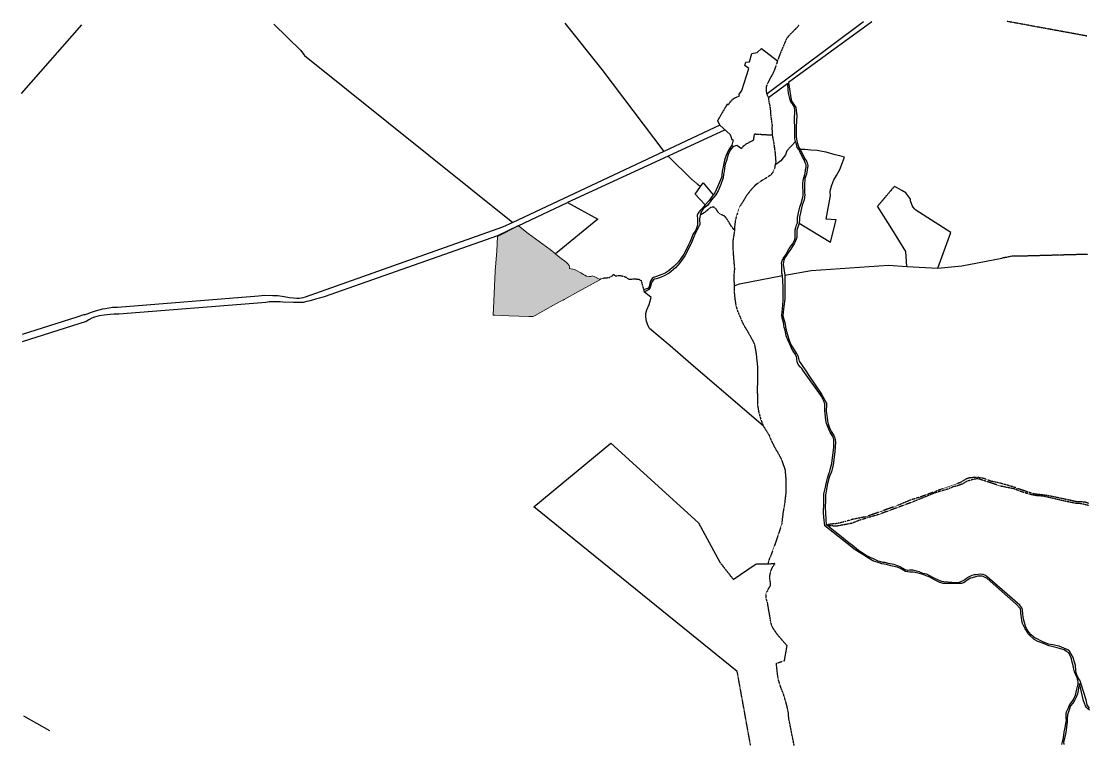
# Model space of a CAD drawing. Header units: metres. Extents: x 615852 to 659911, y 1301217 to 1325118.
# Drawn here: x 653096 to 659911, y 1317827 to 1322444 of the extents above; entities that cross this region are included whole.
import ezdxf

# ---------------------------------------------------------------- set-up
doc = ezdxf.new("R2010")
doc.units = ezdxf.units.M
doc.linetypes.add('HIDDEN', pattern=[0.375, 0.25, -0.125])
for name, color, linetype in [('2', 1, 'Continuous'), ('3', 7, 'Continuous'), ('CIRCULO PI', 2, 'Continuous'), ('CVL_CUADCON_TIT', 1, 'Continuous')]:
    doc.layers.add(name, color=color, linetype=linetype)

msp = doc.modelspace()

# ---------------------------------------------------------------- hatches: boundary and pattern name
at = {"layer": 'CIRCULO PI', "true_color": 0x000000}
h = msp.add_hatch(color=18, dxfattribs=at)
h.dxf.hatch_style = 1
h.paths.add_polyline_path([(656768.49789, 1320806.71244), (656768.16946, 1320811.65792), (656737.18319, 1320821.22298), (656729.67599, 1320818.58119), (656719.8627, 1320818.33586), (656701.31625, 1320820.11626), (656691.2992, 1320825.03224), (656681.45816, 1320829.48404), (656664.52572, 1320840.25544), (656623.97686, 1320862.15467), (656592.30955, 1320868.9816), (656592.82895, 1320878.73381), (656589.77902, 1320887.76577), (656587.24221, 1320892.02963), (656583.68538, 1320896.3154), (656579.67712, 1320900.40375), (656571.04865, 1320908.28331), (656531.64832, 1320939.49871), (656506.43005, 1320960.02595), (656469.221, 1320989.85837), (656329.73832, 1321091.84611), (656268.38514, 1321139.4965), (656134.38224, 1321073.42915), (656129.04044, 1320980.67221), (656118.94794, 1320851.07179), (656110.76861, 1320660.36794), (656106.47258, 1320571.27184), (656116.937, 1320570.72103), (656205.00416, 1320567.78677), (656333.77576, 1320563.03088), (656351.91587, 1320562.61606), (656354.39854, 1320562.60235), (656358.94374, 1320563.50838), (656364.44744, 1320565.74591), (656373.01493, 1320569.8179), (656423.26057, 1320597.40436), (656506.45905, 1320642.85908), (656541.91471, 1320662.3063), (656552.01715, 1320666.79715), (656559.23691, 1320671.76389), (656651.28955, 1320722.29538), (656785.88999, 1320796.37075), (656785.80938, 1320798.01574), (656785.25859, 1320799.79897)])

# ---------------------------------------------------------------- linework, layer by layer
at = {"layer": '2', "color": 1, "linetype": 'Continuous'}
for p, q in [((653096.13285, 1321983.39576), (653481.59585, 1322420.93776)), ((658521.23785, 1322440.31576), (657990.14885, 1322054.15076)), ((657985.35485, 1322048.27976), (657862.39685, 1321957.13276)), ((657536.44685, 1321809.74376), (657551.90085, 1321781.34276)), ((657584.97885, 1321751.92076), (657221.71285, 1321583.59076)), ((657627.34485, 1321654.69976), (657637.80785, 1321647.13376)), ((657221.71285, 1321583.59076), (656581.07785, 1321288.82576)), ((657221.71285, 1321583.59076), (657376.32385, 1321432.73476)), ((656265.84185, 1321141.47176), (656581.07785, 1321288.82576)), ((658744.05085, 1320880.97276), (658942.81285, 1320871.14376)), ((657637.42285, 1318886.86376), (657783.96285, 1318986.52676)), ((657964.92985, 1318369.24876), (657980.37185, 1318466.15476)), ((653277.41885, 1317921.49876), (653110.90685, 1318014.35176))]:
    msp.add_line(p, q, dxfattribs=at)
for points in [[(654707.32685, 1322425.65076), (654878.04685, 1322257.52676), (654902.87185, 1322227.16976), (656232.18185, 1321161.86976)], [(656563.21385, 1322432.78676), (656799.73085, 1322136.25976), (657193.83185, 1321615.20176)], [(658468.39085, 1322440.11176), (657853.10985, 1321980.96876), (657851.08585, 1321979.43276)], [(657672.22885, 1321974.63276), (657693.15385, 1322002.95576), (657736.03485, 1322143.97576), (657712.29985, 1322161.63276), (657718.52285, 1322183.77576), (657741.63385, 1322185.93676), (657755.55485, 1322238.61676), (657789.31285, 1322244.90276), (657816.85885, 1322270.72076), (657919.96885, 1322193.02176)], [(658034.27085, 1321678.29476), (658030.86885, 1321695.30176), (658030.45985, 1321721.72876), (658029.26385, 1321752.47076), (658029.36385, 1321778.89976), (658029.23185, 1321801.51576), (658029.07885, 1321827.68976), (658030.90185, 1321863.53076), (658029.27285, 1321881.30976), (658028.45285, 1321891.21676), (658025.08585, 1321902.12476), (658017.90185, 1321914.02876), (658011.25485, 1321920.85376), (658001.76685, 1321935.79376), (657990.80085, 1321986.04976), (657987.37085, 1322007.63076), (657985.35485, 1322048.27976)], [(657990.14885, 1322054.15076), (658006.80485, 1321943.19176), (658011.18985, 1321932.03476), (658019.89685, 1321920.39276), (658036.05185, 1321895.32476), (658039.46985, 1321875.77576), (658043.71885, 1321844.28776), (658039.81785, 1321772.60476), (658037.76185, 1321733.20376), (658039.69785, 1321706.27776), (658042.38385, 1321681.38876), (658046.29185, 1321664.89276), (658050.68885, 1321651.70276), (658056.85985, 1321639.28476), (658063.53285, 1321627.88576)], [(657551.90085, 1321781.34276), (657193.83185, 1321615.20176), (656232.18185, 1321161.86976), (656166.04185, 1321131.26376), (654905.77885, 1320686.19276), (654891.32885, 1320680.52276), (654870.25085, 1320678.37276), (654852.72185, 1320677.76776), (654831.11885, 1320678.66476), (654806.19685, 1320682.08476), (654771.86185, 1320687.48576), (654731.93285, 1320693.61776), (654701.18285, 1320694.46476), (654646.54585, 1320695.43276), (654609.21585, 1320691.66876), (653708.35485, 1320619.34776), (653677.34985, 1320620.19276), (653631.91485, 1320612.06376), (653613.38085, 1320609.41976), (653590.79985, 1320603.70476), (653567.71485, 1320597.22376), (653541.08585, 1320588.43676), (653513.71085, 1320576.84976), (653494.93985, 1320571.40976), (653499.23685, 1320575.24576), (653450.29585, 1320558.20276), (653101.85185, 1320447.00376)], [(657551.90085, 1321781.34276), (657618.05585, 1321722.49876), (657628.90985, 1321691.30176), (657637.56485, 1321688.55376), (657627.34485, 1321654.69976)], [(658034.27085, 1321678.29476), (657979.23185, 1321617.76376), (657970.98485, 1321594.08476), (657956.87585, 1321573.42276), (657941.47885, 1321555.80376), (657923.76885, 1321542.74576), (657915.16985, 1321535.83676), (657904.53785, 1321528.91676)], [(657951.85885, 1320823.22876), (657947.44885, 1320838.70576), (657948.36985, 1320854.97476), (657947.77885, 1320869.20176), (657947.39885, 1320890.79976), (657946.05785, 1320902.73676), (657948.76585, 1320917.74476), (657955.79385, 1320932.52276), (657972.68885, 1320954.72476), (657995.06185, 1320996.01576), (658007.41285, 1321013.10976), (658014.46785, 1321023.31376), (658022.26585, 1321036.82576), (658030.04785, 1321053.13276), (658033.03185, 1321064.32976), (658033.34185, 1321098.12976), (658033.24885, 1321114.13876), (658036.19985, 1321130.92776), (658041.95485, 1321146.20676), (658046.44485, 1321160.46176), (658047.10885, 1321177.23776), (658047.27285, 1321192.74076), (658058.16285, 1321242.35376), (658062.63385, 1321259.91276), (658071.87085, 1321288.17176), (658078.10385, 1321308.53576), (658082.08885, 1321322.28076), (658083.78585, 1321336.26676), (658083.38985, 1321360.65976), (658080.44185, 1321386.81876), (658081.35085, 1321405.11976), (658084.50385, 1321430.80376), (658090.47185, 1321453.19976), (658093.18185, 1321467.69976), (658097.62985, 1321489.32476), (658099.34285, 1321500.51476), (658102.30585, 1321515.27076), (658101.71385, 1321529.49776), (658096.55385, 1321542.93776), (658090.09885, 1321560.43676), (658079.83585, 1321577.40576), (658062.34385, 1321613.90276), (658055.40185, 1321627.84176), (658044.40485, 1321639.97876), (658042.05385, 1321650.89276), (658040.98185, 1321660.54276), (658034.27085, 1321678.29476)], [(657637.80785, 1321647.13376), (657617.62385, 1321622.37176), (657605.07385, 1321595.87376), (657594.62485, 1321557.69776), (657586.88685, 1321534.02176), (657582.45385, 1321509.85576), (657579.54185, 1321486.46076), (657575.82385, 1321470.43076), (657572.66585, 1321445.50876), (657558.42285, 1321404.51676), (657540.61685, 1321364.26776), (657525.77885, 1321338.01076), (657499.27885, 1321307.11576), (657474.32485, 1321272.67076), (657457.88585, 1321259.36576), (657445.50085, 1321248.11576), (657436.17385, 1321235.35876), (657430.92285, 1321220.84476), (657426.42785, 1321207.35176), (657421.21785, 1321185.72276), (657421.81485, 1321170.47876), (657423.91485, 1321159.05476), (657424.47985, 1321149.40076), (657400.61685, 1321102.00276), (657389.56185, 1321080.59476), (657373.03985, 1321038.06576), (657361.74085, 1321014.87776), (657352.45285, 1320995.51376), (657339.39785, 1320968.50476), (657327.82685, 1320948.36476), (657309.94085, 1320921.83776), (657296.57785, 1320903.97476), (657284.21385, 1320889.16776), (657269.83185, 1320871.80776), (657229.62885, 1320837.78776), (657195.67785, 1320821.08176), (657176.91685, 1320813.86276), (657160.43685, 1320807.67276), (657146.48685, 1320803.27576), (657134.81485, 1320800.41576), (657127.72485, 1320796.31076), (657120.93085, 1320784.83776), (657114.66685, 1320769.80976), (657106.92285, 1320746.89576), (657098.10185, 1320734.64976), (657085.94785, 1320727.21276), (657069.73385, 1320718.99176)], [(657627.34485, 1321654.69976), (657607.45185, 1321623.84076), (657589.89885, 1321583.84676), (657581.91385, 1321558.89876), (657572.24885, 1321516.91476), (657566.55985, 1321490.45476), (657564.19485, 1321460.20176), (657562.48185, 1321449.01076), (657537.93285, 1321388.64776), (657519.35485, 1321350.17276), (657508.50185, 1321337.66076)], [(657637.80785, 1321647.13376), (657661.14185, 1321654.37776), (657689.97885, 1321633.19076)], [(658057.64885, 1321156.45776), (658256.79485, 1321037.35976), (658294.08085, 1321179.11076), (658231.04185, 1321183.08276), (658257.60285, 1321333.92376), (658256.73485, 1321351.96176), (658256.86685, 1321372.80076), (658265.34985, 1321399.52976), (658279.89385, 1321432.64576), (658295.22885, 1321460.93876), (658316.85885, 1321498.92176), (658346.89085, 1321577.61176), (658317.87285, 1321586.34576), (658287.08185, 1321594.05276), (658229.56285, 1321609.99876), (658205.65185, 1321614.44076), (658173.60585, 1321619.60076), (658132.42785, 1321621.91376), (658094.53585, 1321627.29476), (658063.53285, 1321627.88576)], [(658063.53285, 1321627.88576), (658096.92985, 1321565.55676), (658104.11685, 1321553.14476), (658108.75885, 1321541.48076), (658113.68585, 1321524.48176), (658104.85985, 1321469.54276), (658095.10785, 1321442.55176), (658092.82185, 1321398.83076), (658091.41085, 1321379.50976), (658091.22785, 1321367.31076), (658092.60085, 1321349.78376), (658094.45085, 1321337.59576), (658088.79185, 1321305.79976), (658077.81285, 1321271.43276), (658070.08785, 1321245.46976), (658065.89885, 1321223.08376), (658060.21785, 1321195.09876), (658059.29085, 1321179.84676), (658057.64885, 1321156.45776)], [(657457.54985, 1321273.34076), (657394.89385, 1321342.11576), (657428.40785, 1321390.32976), (657445.03585, 1321414.56376), (657508.50185, 1321337.66076)], [(658942.81285, 1320871.14376), (659024.83485, 1321097.25676), (658802.17185, 1321240.36776), (658796.54285, 1321246.94376), (658784.52185, 1321260.34576), (658779.63985, 1321269.72076), (658774.74085, 1321281.89176), (658770.61285, 1321292.54176), (658769.02085, 1321303.96876), (658767.71685, 1321309.80676), (658764.87585, 1321317.66876), (658745.67785, 1321341.70376), (658737.49085, 1321351.31476), (658713.26285, 1321366.42876), (658683.18885, 1321382.01776), (658665.08985, 1321391.82876)], [(657508.50185, 1321337.66076), (657482.79385, 1321301.68776), (657457.54985, 1321273.34076)], [(656581.07785, 1321288.82576), (656774.55385, 1321183.41876), (656503.99125, 1320961.98126)], [(657457.54985, 1321273.34076), (657438.11785, 1321250.61676), (657427.26185, 1321238.61276), (657411.86985, 1321219.97676), (657407.63385, 1321205.72276), (657409.01885, 1321186.16276), (657410.15385, 1321165.83976), (657410.27385, 1321145.25676), (657398.77585, 1321112.66576), (657379.88185, 1321084.86176), (657366.86185, 1321051.75376), (657359.84285, 1321035.45176), (657352.05285, 1321020.41476), (657336.23285, 1320988.30876), (657321.91485, 1320960.02176), (657304.03185, 1320932.98576), (657287.63785, 1320912.05776), (657258.59885, 1320880.89376), (657222.17585, 1320852.23076), (657202.68385, 1320839.67176), (657182.41285, 1320829.90276), (657168.46485, 1320825.25176), (657154.52485, 1320819.32976), (657127.63885, 1320811.04876), (657119.80285, 1320803.89076), (657115.26685, 1320797.51276), (657108.97685, 1320786.80476), (657105.49885, 1320773.31676), (657101.54585, 1320753.98176), (657095.76985, 1320742.25976), (657064.57685, 1320731.92276)], [(658744.05085, 1320880.97276), (658739.42285, 1320977.25876), (658649.89785, 1321121.86776), (658557.58485, 1321265.18976)], [(656265.84185, 1321141.47176), (656134.56737, 1321076.64383), (655028.23785, 1320688.90276), (654998.56285, 1320679.58976), (654972.43185, 1320672.58476), (654937.93085, 1320662.99176), (654917.12685, 1320657.53976), (654893.01485, 1320652.83276), (654867.10285, 1320651.92676), (654832.80485, 1320650.97476), (654764.93785, 1320654.91976), (654747.39485, 1320656.60176), (654728.33685, 1320656.75076), (654676.50485, 1320656.20976), (654654.68085, 1320651.26076), (654630.80885, 1320649.09576), (653717.23485, 1320578.22876), (653688.52685, 1320577.30776), (653663.63485, 1320575.64576), (653625.04185, 1320570.60376), (653592.29085, 1320565.84876), (653562.86285, 1320557.80876), (653546.12085, 1320552.88776), (653526.87285, 1320542.10776), (653509.40885, 1320530.32176), (653102.01985, 1320402.02776)], [(658057.64885, 1321156.45776), (658051.66185, 1321137.36576), (658046.39285, 1321125.90176), (658043.92885, 1321112.67376), (658043.26485, 1321095.89776), (658043.34085, 1321082.93776), (658043.94685, 1321066.16976), (658035.17885, 1321044.77476), (658025.12385, 1321026.16776), (657997.92985, 1320983.57976), (657986.59985, 1320965.72876), (657975.51885, 1320948.64076), (657964.68085, 1320933.58776), (657960.93485, 1320922.38576), (657957.71485, 1320908.13776), (657956.76585, 1320896.69676), (657965.82085, 1320825.59276)], [(658942.81285, 1320871.14376), (659094.93585, 1320884.94476), (659351.03085, 1320934.38976)], [(657965.82085, 1320825.59276), (658134.87785, 1320854.98876), (658380.48385, 1320873.11776), (658627.62185, 1320889.98576), (658744.05085, 1320880.97276)], [(657642.48985, 1320759.00476), (657676.47185, 1320770.37376), (657951.85885, 1320823.22876)], [(658221.36985, 1319229.34276), (658214.95985, 1319282.67276), (658213.77585, 1319311.38276), (658215.69085, 1319374.92376), (658214.24085, 1319405.66376), (658215.61385, 1319431.59176), (658225.52385, 1319475.10176), (658232.20585, 1319505.63276), (658239.16585, 1319532.09976), (658247.89285, 1319560.60976), (658252.87885, 1319576.90176), (658258.10185, 1319596.24376), (658265.55085, 1319626.01676), (658276.73885, 1319711.71776), (658278.16485, 1319728.49776), (658278.82785, 1319745.52776), (658279.00685, 1319758.48876), (658278.89185, 1319778.05576), (658277.81485, 1319788.46876), (658268.31685, 1319804.93376), (658254.98085, 1319825.95176), (658246.48885, 1319844.20176), (658232.04485, 1319880.96976), (658228.10885, 1319902.29376), (658223.04385, 1319942.92576), (658221.65385, 1319963.24776), (658221.33585, 1319974.17276), (658221.77885, 1319985.35676), (658221.97385, 1319995.52276), (658222.16585, 1320006.19676), (658215.71485, 1320022.93376), (658209.53685, 1320036.62176), (658203.87285, 1320049.29676), (658081.66985, 1320220.15276), (658073.98285, 1320231.03776), (658066.31185, 1320239.38176), (658052.48985, 1320256.58576), (658046.58785, 1320266.46376), (658044.23585, 1320277.63176), (658042.91185, 1320286.77276), (658042.08585, 1320297.69576), (658040.00585, 1320305.81576), (658033.82685, 1320319.50476), (658030.99185, 1320326.34976), (658023.56585, 1320336.21976), (658008.93685, 1320361.04276), (657998.87985, 1320386.14476), (657984.74185, 1320414.02076), (657974.67985, 1320440.13976), (657972.07085, 1320451.81476), (657967.61685, 1320474.66076), (657963.18785, 1320493.44176), (657960.80785, 1320509.43776), (657957.93085, 1320523.39876), (657954.28185, 1320539.13376), (657949.11085, 1320554.35276), (657946.47585, 1320570.34776), (657954.48685, 1320634.43076), (657956.09485, 1320663.66376), (657955.57685, 1320752.34876), (657951.85885, 1320823.22876)], [(657965.82085, 1320825.59276), (657967.47285, 1320760.29276), (657966.62385, 1320731.57176), (657967.31185, 1320700.82776), (657965.94285, 1320674.13676), (657960.88185, 1320627.09676), (657958.70185, 1320608.78776), (657955.52285, 1320587.67776), (657954.62285, 1320567.59776), (657967.88185, 1320516.33776), (657971.56085, 1320495.52076), (657979.65485, 1320458.46376), (657997.78785, 1320399.09976), (658007.54885, 1320381.11076), (658015.25985, 1320366.15976), (658025.26385, 1320349.95176), (658032.44385, 1320338.80976), (658039.36685, 1320328.17476), (658045.75485, 1320322.11176), (658051.94785, 1320305.88176), (658054.04085, 1320295.47476), (658058.21085, 1320277.70876), (658067.69685, 1320263.27676), (658105.61985, 1320209.10376), (658119.46685, 1320187.58076), (658199.95185, 1320068.07976), (658204.85085, 1320055.90876), (658215.36785, 1320038.94076), (658232.31085, 1320009.30276), (658232.88585, 1319997.86976), (658231.93185, 1319987.19176), (658230.75085, 1319971.93776), (658230.57285, 1319958.97676), (658233.19785, 1319944.50676), (658235.63185, 1319919.36176), (658239.58685, 1319894.73376), (658243.75085, 1319877.98476), (658246.87585, 1319865.04176), (658252.81885, 1319848.04876), (658258.98285, 1319836.90176), (658265.13585, 1319827.53276), (658271.29885, 1319816.38576), (658278.73585, 1319804.73676), (658283.87385, 1319795.10876), (658287.01585, 1319779.37076), (658289.91185, 1319762.10676), (658284.42685, 1319700.57876), (658274.24385, 1319616.91676), (658263.82885, 1319572.89576), (658254.30685, 1319549.97276), (658247.56585, 1319529.60576), (658239.61285, 1319499.06676), (658234.68985, 1319471.84876), (658226.32285, 1319425.29776), (658226.52885, 1319389.97676), (658224.48785, 1319348.03476), (658230.49485, 1319233.20576)], [(657829.91285, 1319863.24576), (657367.67685, 1320260.16976), (657234.36485, 1320375.31276), (657102.34985, 1320485.88776), (657095.38885, 1320503.12976), (657083.54385, 1320530.00076), (657081.16285, 1320545.99776), (657079.29385, 1320561.48876), (657080.44685, 1320581.57076), (657086.65985, 1320605.49276), (657100.18885, 1320638.34876), (657114.40285, 1320684.42376), (657069.73385, 1320718.99176)], [(657662.70085, 1318300.74476), (656365.25085, 1319349.19376), (656857.09085, 1319756.21976), (657416.28285, 1319247.50976), (657551.40285, 1318996.93076)], [(659734.02985, 1317835.09076), (659741.96385, 1317868.54076), (659746.90285, 1317892.96376), (659749.31485, 1317915.08576), (659752.51185, 1317933.14576), (659756.45685, 1317953.75176), (659759.16185, 1317969.26776), (659762.36085, 1317987.07376), (659761.00985, 1318000.78976), (659760.40385, 1318017.55776), (659762.09985, 1318031.79776), (659764.32085, 1318042.99176), (659773.08685, 1318064.89476), (659779.59785, 1318081.19476), (659790.93385, 1318098.02876), (659800.52385, 1318109.26376), (659807.31685, 1318120.73676), (659821.37685, 1318149.78376), (659825.59085, 1318167.84976), (659829.53885, 1318187.94776), (659837.22185, 1318221.27976), (659837.40885, 1318232.71576), (659835.80985, 1318245.41376), (659831.15285, 1318259.61876), (659822.14385, 1318279.38976), (659814.67185, 1318297.13776), (659809.73885, 1318315.15276), (659803.46185, 1318345.61276), (659800.07685, 1318359.57076), (659795.89485, 1318379.62276), (659790.47585, 1318393.82376), (659783.53185, 1318408.01676), (659777.37485, 1318418.14776), (659763.08585, 1318428.23276), (659748.03785, 1318437.80676), (659702.73285, 1318450.77076), (659669.64485, 1318460.24376), (659652.08885, 1318464.21276), (659636.29885, 1318470.47876), (659615.67185, 1318478.24276), (659580.78585, 1318491.00976), (659558.09585, 1318503.84476), (659524.64085, 1318532.62976), (659517.21085, 1318543.00776), (659509.51285, 1318555.92576), (659499.25385, 1318572.13276), (659491.28285, 1318588.35176), (659483.55485, 1318606.35176), (659478.87085, 1318625.13076), (659473.33885, 1318658.64476), (659471.74885, 1318669.81676), (659471.18785, 1318678.96276), (659469.04085, 1318698.51776), (659442.18285, 1318728.86376), (659257.00885, 1318892.00276), (659245.02785, 1318898.54376), (659236.36085, 1318903.32476), (659224.64785, 1318907.57976), (659211.17485, 1318908.52176), (659196.94985, 1318907.68076), (659183.24985, 1318904.04776), (659160.67185, 1318897.82376), (659150.01985, 1318894.46076), (659134.06785, 1318884.71676), (659126.72185, 1318880.86376), (659120.65185, 1318876.00176), (659116.86785, 1318871.40676), (659105.73085, 1318863.97576), (659092.78685, 1318861.36276), (658984.54685, 1318860.51076), (658976.40985, 1318861.48276), (658963.68785, 1318864.46176), (658954.51985, 1318867.96876), (658916.55185, 1318886.30976), (658902.01685, 1318895.12376), (658887.48285, 1318903.68376), (658867.37185, 1318910.17976), (658852.60285, 1318915.43376), (658840.37985, 1318919.94076), (658806.53085, 1318929.15576), (658798.13585, 1318930.88876), (658784.40785, 1318932.08376), (658773.22185, 1318933.03776), (658764.57885, 1318933.75276), (658750.84985, 1318934.94776), (658736.09385, 1318938.16976), (658703.46185, 1318956.53976), (658683.33385, 1318965.83076), (658643.13885, 1318973.99476), (658615.64685, 1318982.48276), (658585.13085, 1318986.63476), (658567.56885, 1318991.61976), (658527.08585, 1319005.62676), (658483.72885, 1319033.08676), (658465.11185, 1319044.67376), (658442.67585, 1319057.50976), (658416.14385, 1319075.65976), (658221.36985, 1319229.34276)], [(659910.86685, 1318064.89476), (659902.87685, 1318073.99776), (659895.93885, 1318087.17376), (659893.58885, 1318098.08776), (659888.13285, 1318118.64176), (659857.81285, 1318219.61476), (659853.15285, 1318234.32776), (659848.51585, 1318245.22976), (659841.09485, 1318254.08276), (659831.33785, 1318271.56376), (659826.68085, 1318285.76876), (659822.76385, 1318303.78976), (659820.01485, 1318339.35076), (659816.62685, 1318353.81776), (659813.25685, 1318365.23376), (659807.30185, 1318384.26076), (659799.58885, 1318399.71876), (659791.37285, 1318414.15876), (659782.90085, 1318429.10476), (659772.69085, 1318436.92676), (659746.19985, 1318447.96176), (659716.90585, 1318460.50576), (659676.45085, 1318469.68476), (659649.48485, 1318475.12576), (659611.53885, 1318489.65576), (659595.23385, 1318496.93476), (659579.93085, 1318506.76076), (659563.37685, 1318513.27676), (659553.42285, 1318520.84476), (659537.33585, 1318534.22476), (659523.77885, 1318549.65076), (659508.65085, 1318572.94676), (659501.70185, 1318588.15576), (659494.44785, 1318612.00276), (659490.29285, 1318627.22776), (659486.61585, 1318647.79076), (659485.49785, 1318665.06476), (659483.55585, 1318693.00776), (659478.65685, 1318705.17876), (659466.10385, 1318722.64376), (659272.51085, 1318891.58076), (659256.69285, 1318902.67476), (659246.22685, 1318910.74876), (659230.68285, 1318918.28676), (659213.64185, 1318921.24176), (659186.99285, 1318915.75776), (659173.26985, 1318916.18976), (659159.82185, 1318912.81176), (659138.80085, 1318901.00676), (659126.39485, 1318893.31376), (659115.00985, 1318884.86476), (659106.40085, 1318879.73476), (659078.78285, 1318866.36876), (659058.21185, 1318864.47576), (658980.92885, 1318870.90976), (658968.71585, 1318873.63776), (658961.33085, 1318876.39176), (658924.14185, 1318891.94176), (658910.88485, 1318899.49276), (658890.49385, 1318910.30676), (658871.63485, 1318919.85976), (658847.21985, 1318923.53676), (658823.52085, 1318935.09476), (658806.21885, 1318939.06476), (658783.56085, 1318946.56376), (658766.79085, 1318946.47076), (658761.71385, 1318945.68076), (658750.79385, 1318944.60376), (658736.54385, 1318948.08276), (658703.14985, 1318966.44876), (658684.81285, 1318973.71676), (658662.91485, 1318981.47376), (658625.00985, 1318989.14176), (658607.44785, 1318994.12776), (658592.19285, 1318995.56776), (658579.46485, 1318999.56376), (658561.90585, 1319004.04076), (658548.15285, 1319009.55576), (658527.00585, 1319019.34876), (658508.41685, 1319026.10776), (658498.71785, 1319033.42376), (658478.57985, 1319044.49376), (658449.50985, 1319062.12176), (658437.26585, 1319070.18576), (658398.96285, 1319102.50176), (658375.48585, 1319119.65176), (658307.56785, 1319175.69176), (658268.77585, 1319204.70076), (658238.39385, 1319229.43676)], [(659910.91585, 1318052.44176), (659899.64985, 1318061.01976), (659891.72085, 1318069.87076), (659884.54385, 1318080.50376), (659877.57985, 1318098.25376), (659871.90085, 1318113.46976), (659845.58985, 1318224.12176), (659840.16085, 1318196.64576), (659837.72785, 1318178.08176), (659833.77985, 1318157.98476), (659827.27285, 1318140.92276), (659813.44985, 1318114.92576), (659803.38285, 1318098.35176), (659789.00085, 1318080.99276), (659774.26785, 1318036.69376), (659770.01985, 1318024.47276), (659768.38585, 1317999.55976), (659767.98685, 1317981.00676), (659758.48285, 1317911.57876), (659750.06785, 1317873.15976), (659744.87585, 1317848.48176), (659745.71685, 1317835.13576)]]:
    msp.add_lwpolyline(points, dxfattribs=at)
at = {"layer": '3', "color": 30, "linetype": 'HIDDEN'}
for p, q in [((659893.91985, 1322350.04876), (659382.35585, 1322443.62676)), ((657851.08585, 1321979.43276), (657862.39685, 1321957.13276)), ((657428.40785, 1321390.32976), (657376.32385, 1321432.73476)), ((658665.08985, 1321391.82876), (658557.58485, 1321265.18976)), ((657551.40285, 1318996.93076), (657637.42285, 1318886.86376)), ((657783.96285, 1318986.52676), (657858.16385, 1318985.66576)), ((657748.30285, 1317827.48076), (657662.70085, 1318300.74476))]:
    msp.add_line(p, q, dxfattribs=at)
for points in [[(658056.87685, 1322418.92976), (658021.01585, 1322381.12176), (657993.47185, 1322355.04876), (657978.09285, 1322334.37976), (657966.05285, 1322307.63076), (657934.47285, 1322232.99876), (657919.96885, 1322193.02176)], [(657919.96885, 1322193.02176), (657908.48485, 1322157.88876), (657898.98585, 1322131.15376), (657885.93085, 1322104.14476), (657871.84385, 1322079.67176), (657856.52185, 1322049.34576), (657848.01185, 1322027.19076), (657847.41385, 1321998.97976), (657851.08585, 1321979.43276)], [(657672.22885, 1321974.63276), (657675.82985, 1321967.28276), (657657.32985, 1321958.79476), (657640.09985, 1321950.56776), (657626.44085, 1321939.81876), (657612.81085, 1321924.24176), (657609.28985, 1321918.12376), (657606.27785, 1321911.75376), (657597.87485, 1321914.75676), (657535.98485, 1321808.95476)], [(657862.39685, 1321957.13276), (657863.79485, 1321935.28576), (657869.52585, 1321911.17576), (657874.02585, 1321880.19776), (657875.18785, 1321855.30076), (657877.86885, 1321831.42776), (657881.81985, 1321807.56176), (657884.74785, 1321784.70776), (657884.41785, 1321754.21076), (657886.67485, 1321715.85076)], [(657887.17585, 1321717.12476), (657770.75685, 1321724.35876), (657765.14185, 1321685.19276), (657740.06385, 1321671.83976), (657724.35785, 1321663.62176), (657716.76185, 1321659.00576), (657705.37885, 1321650.30276), (657699.30985, 1321645.18676), (657689.97885, 1321633.19076)], [(657886.67485, 1321715.85076), (657895.59385, 1321668.12576), (657901.95185, 1321623.68976), (657904.88585, 1321599.81876), (657906.54985, 1321575.93976), (657908.48885, 1321548.50576), (657904.53785, 1321528.91676)], [(657904.53785, 1321528.91676), (657900.60385, 1321506.53176), (657893.35685, 1321485.65376), (657876.70885, 1321464.72376), (657851.14785, 1321447.04876), (657835.19285, 1321438.06576), (657805.57085, 1321419.60576), (657780.27085, 1321400.91476), (657755.00985, 1321375.36276), (657723.22785, 1321335.28976), (657696.05385, 1321289.39776), (657678.92585, 1321263.63676), (657663.93085, 1321220.60776), (657653.20185, 1321187.00476), (657646.57885, 1321146.30876), (657645.51485, 1321110.97976)], [(657645.51485, 1321110.97976), (657624.00485, 1321139.32276), (657608.08885, 1321166.93376), (657595.01685, 1321186.42876), (657584.77085, 1321200.34876), (657573.30185, 1321206.38476), (657562.86185, 1321210.13876), (657546.01885, 1321222.49776), (657536.04685, 1321233.11576), (657526.79785, 1321250.59876), (657515.05985, 1321258.91976), (657498.53585, 1321260.35276), (657483.60085, 1321250.61376), (657474.25185, 1321241.66776), (657452.75485, 1321224.26876), (657441.36285, 1321217.09076), (657426.42785, 1321207.35176)], [(657645.51485, 1321110.97976), (657635.70885, 1321049.68176), (657634.20485, 1321002.66176), (657638.06685, 1320950.58776), (657641.07685, 1320913.75676), (657644.91985, 1320864.98676), (657642.04885, 1320834.47676), (657641.97385, 1320803.72676), (657642.48985, 1320759.00476)], [(659899.42185, 1320958.76476), (659480.29085, 1320947.30176), (659414.22785, 1320946.93676), (659384.79285, 1320940.16676), (659351.03085, 1320934.38976)], [(656785.17576, 1320800.06714), (656809.27485, 1320807.51076), (656826.03485, 1320809.38176), (656846.85685, 1320811.78476), (656855.47485, 1320815.38976), (656867.12585, 1320821.80676), (656873.41885, 1320832.00676), (656883.13185, 1320822.14976), (656894.82285, 1320821.70576), (656903.44885, 1320824.04076), (656916.66085, 1320824.11376), (656926.83785, 1320821.88276), (656940.83585, 1320818.14876), (656955.60485, 1320812.63976), (656965.30685, 1320804.81576), (656973.20685, 1320800.79276), (656978.29685, 1320799.55076), (656984.90285, 1320799.58676), (656999.87485, 1320802.97376), (657034.44585, 1320800.62376), (657050.25085, 1320791.81676), (657056.76485, 1320764.15276), (657069.73385, 1320718.99176)], [(657642.48985, 1320759.00476), (657642.42385, 1320726.73076), (657648.08185, 1320671.61776), (657653.63985, 1320633.78476), (657662.71485, 1320602.57776), (657682.81785, 1320554.15176), (657698.01985, 1320518.14976), (657730.61185, 1320463.18576), (657758.85285, 1320413.53376), (657772.99785, 1320384.38876), (657783.51685, 1320323.71176), (657787.03185, 1320287.39176), (657792.38385, 1320241.17076), (657792.70085, 1320143.58976), (657789.61885, 1320105.70876), (657792.27385, 1320042.70176), (657791.48185, 1320004.32476), (657799.65185, 1319954.05376), (657815.47885, 1319898.23476), (657829.91285, 1319863.24576)], [(657829.91285, 1319863.24576), (657865.04685, 1319808.04176), (657880.77485, 1319768.99376), (657900.05985, 1319729.96576), (657919.04185, 1319699.32176), (657929.82785, 1319679.81376), (657944.47185, 1319652.44976), (657954.55385, 1319623.02776), (657967.47785, 1319585.48876), (657972.10785, 1319532.40276), (657973.63085, 1319445.75576), (657964.43585, 1319366.92776), (657954.11385, 1319306.89776), (657946.37385, 1319240.02076), (657926.14585, 1319179.42776), (657906.17085, 1319119.09076), (657878.66685, 1319042.70276), (657865.87585, 1319013.91576), (657858.16385, 1318985.66576)], [(659905.69985, 1319371.29976), (659882.80185, 1319378.54676), (659860.42585, 1319381.21876), (659828.40785, 1319381.54976), (659788.97185, 1319390.22576), (659755.38785, 1319397.66476), (659672.19685, 1319414.99276), (659642.43285, 1319420.92776), (659558.26685, 1319431.13576), (659517.79485, 1319443.10976), (659462.28985, 1319462.36976), (659424.85685, 1319476.13976), (659342.39185, 1319499.57176), (659279.55085, 1319513.20076), (659257.90285, 1319521.72076), (659231.67485, 1319531.23276), (659214.37885, 1319534.18676), (659189.96685, 1319537.35576), (659144.75685, 1319534.05576), (659122.94685, 1319526.81976), (659108.76685, 1319518.35576), (659097.88085, 1319511.43476), (659085.72785, 1319503.99776), (658971.35985, 1319464.73876), (658932.82685, 1319449.27876), (658828.36385, 1319410.83676), (658771.03885, 1319393.49376), (658682.31985, 1319356.66476), (658517.75485, 1319297.81476), (658484.79185, 1319285.94376), (658397.98785, 1319269.19976), (658351.82185, 1319255.73076), (658300.82385, 1319242.74276), (658263.23785, 1319239.23076), (658230.49485, 1319233.20576)], [(659905.75585, 1319357.32576), (659858.97285, 1319369.01276), (659822.11385, 1319371.60476), (659755.71585, 1319384.95976), (659649.86985, 1319409.27876), (659613.23185, 1319417.46276), (659563.91485, 1319421.25576), (659535.92785, 1319427.45376), (659474.58185, 1319445.91976), (659425.93785, 1319464.96476), (659350.13385, 1319479.28476), (659275.79385, 1319503.77776), (659249.57285, 1319512.27276), (659230.73585, 1319518.01376), (659210.36585, 1319525.27076), (659194.84785, 1319528.23376), (659170.73185, 1319524.28876), (659130.14185, 1319513.13776), (659098.99685, 1319494.41476), (659065.52285, 1319483.04776), (659038.88485, 1319475.78576), (659010.49685, 1319463.68476), (658922.47585, 1319437.78576), (658890.03185, 1319424.13876), (658776.97085, 1319378.53376), (658666.16985, 1319337.51576), (658561.70485, 1319299.32876), (658489.91985, 1319278.09376), (658442.74185, 1319263.60276), (658394.06885, 1319244.27476), (658295.83985, 1319225.94276), (658238.39385, 1319229.43676)], [(657858.16385, 1318985.66576), (657902.10385, 1318988.95876), (657882.47185, 1318956.83076), (657873.46285, 1318933.14776), (657869.76585, 1318913.55976), (657867.32885, 1318895.75776), (657870.99185, 1318877.73476), (657872.87885, 1318859.19476), (657873.20685, 1318846.49076), (657869.68685, 1318840.11776), (657860.61185, 1318827.61576), (657856.62585, 1318814.12576), (657849.81085, 1318806.20976), (657844.31485, 1318790.16976), (657845.19985, 1318769.08276), (657854.01885, 1318738.38276), (657864.80785, 1318674.91176), (657876.10485, 1318611.44376), (657881.03985, 1318593.17476), (657890.80085, 1318575.18576), (657917.45285, 1318536.45276), (657938.68785, 1318511.66576), (657957.10985, 1318489.91376), (657980.37185, 1318466.15476)], [(658026.02785, 1317828.54576), (657992.25585, 1317997.87476), (657988.70185, 1318040.80176), (657978.00085, 1318089.27976), (657956.74785, 1318160.56976), (657942.06585, 1318194.54076), (657924.19985, 1318251.61976), (657918.37085, 1318292.50076), (657912.68285, 1318352.69676), (657964.92985, 1318369.24876)]]:
    msp.add_lwpolyline(points, dxfattribs=at)
at = {"layer": 'CVL_CUADCON_TIT', "color": 7, "lineweight": 0, "ltscale": 0.5, "flags": 128}
msp.add_lwpolyline([(656268.38514, 1321139.4965), (656134.38224, 1321073.42915), (656129.04044, 1320980.67221), (656118.94794, 1320851.07179), (656110.76861, 1320660.36794), (656106.47258, 1320571.27184), (656116.937, 1320570.72103), (656205.00416, 1320567.78677), (656333.77576, 1320563.03088), (656351.91587, 1320562.61606), (656354.39854, 1320562.60235), (656358.94374, 1320563.50838), (656364.44744, 1320565.74591), (656373.01493, 1320569.8179), (656423.26057, 1320597.40436), (656506.45905, 1320642.85908), (656541.91471, 1320662.3063), (656552.01715, 1320666.79715), (656559.23691, 1320671.76389), (656651.28955, 1320722.29538), (656785.88999, 1320796.37075), (656785.80938, 1320798.01574), (656785.25859, 1320799.79897), (656768.49789, 1320806.71244), (656768.16946, 1320811.65792), (656737.18319, 1320821.22298), (656729.67599, 1320818.58119), (656719.8627, 1320818.33586), (656701.31625, 1320820.11626), (656691.2992, 1320825.03224), (656681.45816, 1320829.48404), (656664.52572, 1320840.25544), (656623.97686, 1320862.15467), (656592.30955, 1320868.9816), (656592.82895, 1320878.73381), (656589.77902, 1320887.76577), (656587.24221, 1320892.02963), (656583.68538, 1320896.3154), (656579.67712, 1320900.40375), (656571.04865, 1320908.28331), (656531.64832, 1320939.49871), (656506.43005, 1320960.02595), (656469.221, 1320989.85837), (656329.73832, 1321091.84611), (656268.38514, 1321139.4965)], dxfattribs=at)

doc.saveas('drawing.dxf')
